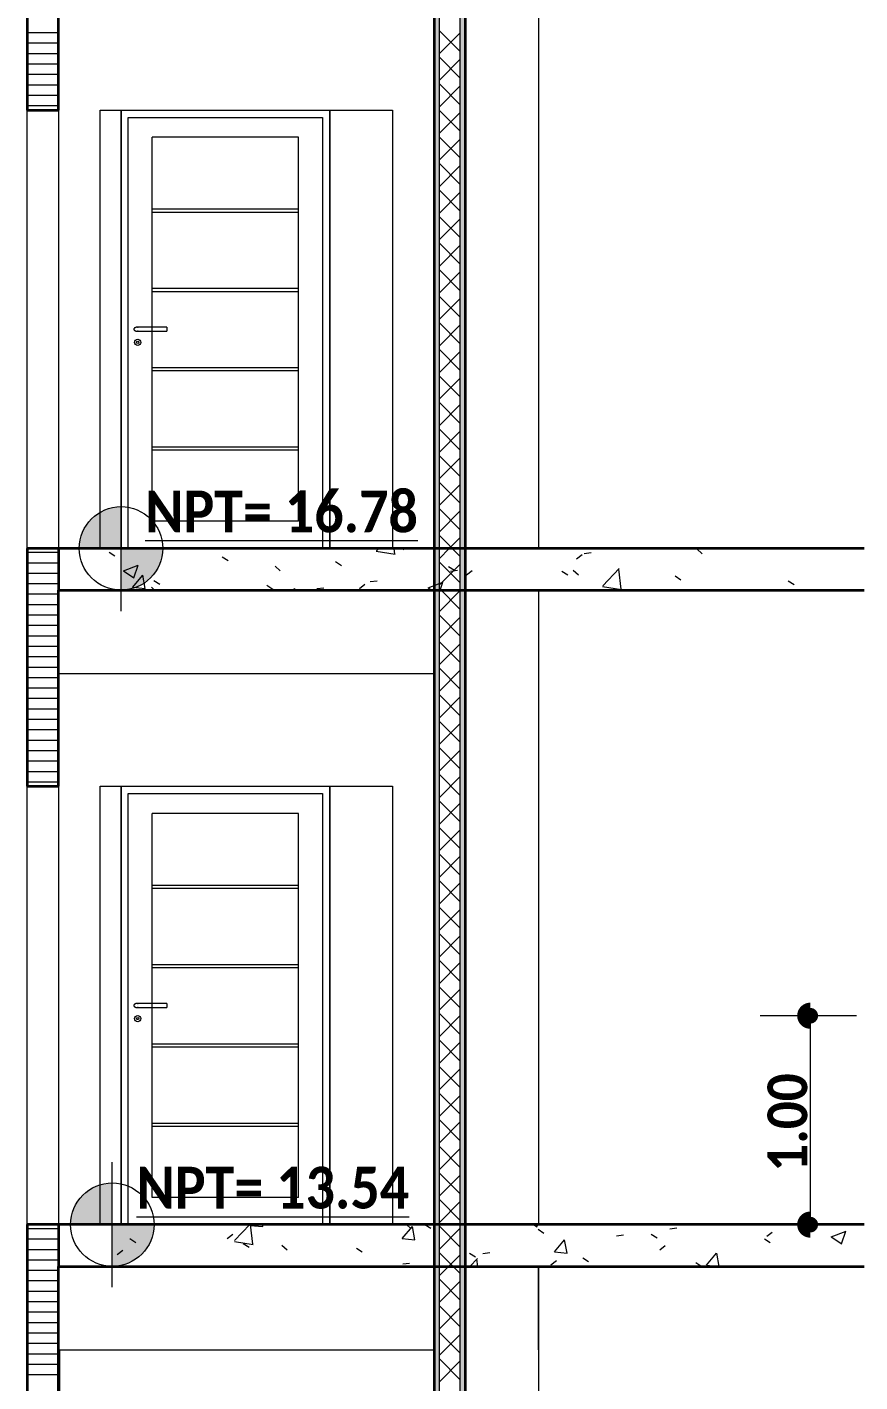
# Model space of a CAD drawing. Header units: metres. Extents: x -144 to 1000, y -717 to 29.
# Drawn here: x 342.61 to 346.58, y -635.69 to -629.24 of the extents above; entities that cross this region are included whole.
import ezdxf

# ---------------------------------------------------------------- set-up
doc = ezdxf.new("R2010")
doc.units = ezdxf.units.M
doc.layers.get('0').update_dxf_attribs({"color": 1})
for name, color, linetype, lineweight in [('A-ANNO-DIMS', 1, 'Continuous', 9), ('A-DOOR', 1, 'Continuous', 9), ('A-DOOR-FRAM', 1, 'Continuous', 9), ('A-FLOR', 2, 'Continuous', 9), ('A-FLOR-PATT', 8, 'Continuous', 50), ('A-WALL', 4, 'Continuous', 9), ('G-ANNO-DIMS', 1, 'Continuous', 9), ('S-BEAM', 1, 'Continuous', 9), ('S-COLS', 7, 'Continuous', 9)]:
    doc.layers.add(name, color=color, linetype=linetype, lineweight=lineweight)
doc.layers.add('A-WALL-PATT', color=7, linetype='Continuous', lineweight=35, true_color=0x9c9c9c)
doc.styles.add('Calibri_B', font='calibrib.ttf', dxfattribs={"height": 0.1650000000000001})
doc.styles.add('Calibri_B_1', font='calibrib.ttf', dxfattribs={"height": 0.135})

msp = doc.modelspace()

# ---------------------------------------------------------------- hatches: boundary and pattern name
at = {"layer": 'A-WALL-PATT', "true_color": 0x747474}
for points in [[(344.550027697949, -631.723504184102), (344.5748855986146, -631.723504184102), (344.5748855986146, -628.5019202578158), (344.550027697949, -628.5019202578158), (344.550027697949, -630.9862886104572)], [(344.550027697949, -634.9450881103955), (344.5748855986146, -634.9450881103955), (344.5748855986146, -631.723504184102), (344.550027697949, -631.723504184102), (344.550027697949, -634.3049821756474)], [(344.550027697949, -638.1666720366891), (344.5748855986146, -638.1666720366891), (344.5748855986146, -634.9450881103955), (344.550027697949, -634.9450881103955), (344.550027697949, -637.623675740823)]]:
    msp.add_hatch(color=8, dxfattribs=at).paths.add_polyline_path(points)
at = {"layer": 'A-WALL-PATT', "lineweight": 5, "true_color": 0x747474}
for points in [[(344.6743172012773, -631.723504184102), (344.699175101943, -631.723504184102), (344.699175101943, -628.5019202578158), (344.6743172012773, -628.5019202578158), (344.6743172012773, -630.9862886104572)], [(344.6743172012773, -634.9450881103955), (344.699175101943, -634.9450881103955), (344.699175101943, -631.723504184102), (344.6743172012773, -631.723504184102), (344.6743172012773, -634.3049821756474)], [(344.6743172012773, -638.1666720366891), (344.699175101943, -638.1666720366891), (344.699175101943, -634.9450881103955), (344.6743172012773, -634.9450881103955), (344.6743172012773, -637.623675740823)]]:
    msp.add_hatch(color=8, dxfattribs=at).paths.add_polyline_path(points)
at = {"layer": 'G-ANNO-DIMS'}
h = msp.add_hatch(color=256, dxfattribs=at)
edge = h.paths.add_edge_path()
edge.add_line((343.0581619998682, -631.723504184102), (342.8592987945417, -631.723504184102))
edge.add_arc((343.0581619998682, -631.723504184102), 0.1988632053264631, 90.00000000000023, 180.0000000000002, ccw=False)
edge.add_line((343.0581619998682, -631.524640978784), (343.0581619998682, -631.7235041841104))
h = msp.add_hatch(color=256, dxfattribs=at)
edge = h.paths.add_edge_path()
edge.add_line((343.0581619998682, -631.723504184102), (343.2570252051946, -631.723504184102))
edge.add_arc((343.0581619998682, -631.723504184102), 0.1988632053264632, 269.9999999999993, 359.9999999999998, ccw=False)
edge.add_line((343.0581619998682, -631.9223673894346), (343.0581619998682, -631.7235041841082))
h = msp.add_hatch(color=256, dxfattribs=at)
edge = h.paths.add_edge_path()
edge.add_line((343.0167026671459, -634.9450881103955), (342.8178394618194, -634.9450881103955))
edge.add_arc((343.0167026671459, -634.9450881103955), 0.1988632053264631, 90.00000000000023, 180.0000000000002, ccw=False)
edge.add_line((343.0167026671459, -634.7462249050702), (343.0167026671459, -634.9450881103967))
h = msp.add_hatch(color=256, dxfattribs=at)
edge = h.paths.add_edge_path()
edge.add_line((343.0167026671459, -634.9450881103955), (343.2155658724723, -634.9450881103955))
edge.add_arc((343.0167026671459, -634.9450881103955), 0.1988632053264632, 269.9999999999993, 359.9999999999998, ccw=False)
edge.add_line((343.0167026671459, -635.1439513157209), (343.0167026671459, -634.9450881103944))

# ---------------------------------------------------------------- linework, layer by layer
at = {"linetype": 'ByBlock'}
msp.add_lwpolyline([(346.3419805306746, -633.9375435579611, 0.09943199999999999, 0.09943199999999999, 0.9999999999999999), (346.3419805306746, -633.9624014586268, 0, 0, 0)], format="xyseb", dxfattribs=at)
at = {"linetype": 'ByBlock', "const_width": 0.09943160266323191}
msp.add_lwpolyline([(346.3419805306746, -634.9326591600664, 1), (346.3419805306746, -634.957517060732, 1)], format="xyb", dxfattribs=at)
at = {"layer": 'A-ANNO-DIMS'}
for p, q in [((346.5616746567591, -633.9499725082903), (346.1033446842828, -633.9499725082903)), ((346.3419805306746, -633.9499725082903), (346.3419805306746, -634.9450881103955)), ((346.5616746567591, -634.9450881103955), (346.1033446842828, -634.9450881103955))]:
    msp.add_line(p, q, dxfattribs=at)
at = {"layer": 'A-DOOR'}
for p, q in [((343.9033306225081, -629.7647016116359), (343.2073094038694, -629.7647016116359)), ((343.2073094038694, -631.5942431006449), (343.2073094038694, -629.7647016116359)), ((343.9033306225081, -631.5942431006449), (343.9033306225081, -629.7647016116359)), ((343.9033306225081, -630.1077406408338), (343.2073094038694, -630.1077406408338)), ((343.9033306225081, -630.1226553812273), (343.2073094038694, -630.1226553812273)), ((343.9033306225081, -630.4855807309475), (343.2073094038694, -630.4855807309475)), ((343.9033306225081, -630.5004954713484), (343.2073094038694, -630.5004954713484)), ((343.136010019696, -630.669571611649), (343.1394045443137, -630.669571611649)), ((343.1394045443137, -630.6893731006392), (343.136010019696, -630.6893731006392)), ((343.2769115257304, -630.6695291958792), (343.1377072820012, -630.6695291958792)), ((343.1377072820012, -630.6894155164089), (343.2769115257304, -630.6894155164089)), ((343.2769115257304, -630.669571611649), (343.2769115257304, -630.6893731006392)), ((343.9033306225081, -630.8634208210685), (343.2073094038694, -630.8634208210685)), ((343.9033306225081, -630.8783355614694), (343.2073094038694, -630.8783355614694)), ((343.9033306225081, -631.2412609111896), (343.2073094038694, -631.2412609111896)), ((343.9033306225081, -631.2561756515904), (343.2073094038694, -631.2561756515904)), ((343.9033306225081, -631.5942431006449), (343.2073094038694, -631.5942431006449)), ((343.9033306225081, -632.9862855379295), (343.2073094038694, -632.9862855379295)), ((343.2073094038694, -634.8158270269385), (343.2073094038694, -632.9862855379295)), ((343.9033306225081, -634.8158270269385), (343.9033306225081, -632.9862855379295)), ((343.9033306225081, -633.32932456712), (343.2073094038694, -633.32932456712)), ((343.9033306225081, -633.3442393075136), (343.2073094038694, -633.3442393075136)), ((343.9033306225081, -633.7071646572338), (343.2073094038694, -633.7071646572338)), ((343.9033306225081, -633.7220793976346), (343.2073094038694, -633.7220793976346)), ((343.136010019696, -633.8911555379352), (343.1394045443137, -633.8911555379352)), ((343.1394045443137, -633.9109570269254), (343.136010019696, -633.9109570269254)), ((343.2769115257304, -633.8911131221655), (343.1377072820012, -633.8911131221655)), ((343.1377072820012, -633.9109994427024), (343.2769115257304, -633.9109994427024)), ((343.2769115257304, -633.8911555379352), (343.2769115257304, -633.9109570269254)), ((343.9033306225081, -634.0850047473548), (343.2073094038694, -634.0850047473548)), ((343.9033306225081, -634.0999194877556), (343.2073094038694, -634.0999194877556)), ((343.9033306225081, -634.4628448374758), (343.2073094038694, -634.4628448374758)), ((343.9033306225081, -634.477759577884), (343.2073094038694, -634.477759577884)), ((343.9033306225081, -634.8158270269385), (343.2073094038694, -634.8158270269385))]:
    msp.add_line(p, q, dxfattribs=at)
for centre, radius in [((343.1377072820012, -630.7420217052756), 0.01491474039948447), ((343.1377072820012, -630.7420217052756), 0.004971580133161489), ((343.1377072820012, -633.9636056315619), 0.01491474039948447), ((343.1377072820012, -633.9636056315619), 0.004971580133161489)]:
    msp.add_circle(centre, radius, dxfattribs=at)
for points in [[(343.1394045443137, -630.669571611649), (343.1382762654155, -630.6695150978965), (343.1360003317729, -630.6695150978965), (343.13264455884, -630.6698541803823), (343.1294611927276, -630.6705207983148), (343.1265586304851, -630.6714922508152), (343.1240357475815, -630.6727354561779), (343.1219783376853, -630.6742080787997), (343.1204569115123, -630.6758599692882), (343.1195216071771, -630.6776348782266), (343.1193142131649, -630.6788598589017), (343.1193124355102, -630.6794723561441)], [(343.1193124355102, -630.6794723561441), (343.1193142131649, -630.6800848533865), (343.1195216071771, -630.6813098340615), (343.1204569115123, -630.6830847429999), (343.1219783376853, -630.6847366334885), (343.1240357475815, -630.6862092561103), (343.1265586304851, -630.687452461473), (343.1294611927276, -630.6884239139733), (343.13264455884, -630.6890905318985), (343.1360003317729, -630.6894296143917), (343.1382762654155, -630.6894296143917), (343.1394045443137, -630.6893731006392)], [(343.1394045443137, -633.8911555379352), (343.1382762654155, -633.8910990241827), (343.1360003317729, -633.8910990241827), (343.13264455884, -633.8914381066759), (343.1294611927276, -633.892104724601), (343.1265586304851, -633.8930761771014), (343.1240357475815, -633.8943193824714), (343.1219783376853, -633.8957920050932), (343.1204569115123, -633.8974438955745), (343.1195216071771, -633.8992188045129), (343.1193142131649, -633.9004437851879), (343.1193124355102, -633.9010562824303)], [(343.1193124355102, -633.9010562824303), (343.1193142131649, -633.9016687796727), (343.1195216071771, -633.9028937603478), (343.1204569115123, -633.9046686692861), (343.1219783376853, -633.9063205597747), (343.1240357475815, -633.9077931823965), (343.1265586304851, -633.9090363877592), (343.1294611927276, -633.9100078402669), (343.13264455884, -633.910674458192), (343.1360003317729, -633.9110135406779), (343.1382762654155, -633.9110135406779), (343.1394045443137, -633.9109570269254)]]:
    msp.add_open_spline(points, degree=3, dxfattribs=at)
at = {"layer": 'A-DOOR-FRAM', "lineweight": 5}
for p, q in [((343.0581619998682, -629.6354405281788), (343.0581619998682, -631.723504184102)), ((343.0929630608059, -631.723504184102), (343.0929630608059, -629.6702415891093)), ((343.0929630608059, -629.6702415891093), (344.0176769655716, -629.6702415891093)), ((344.0176769655716, -629.6702415891093), (344.0176769655716, -631.723504184102)), ((344.0524780265021, -631.723504184102), (344.0524780265021, -629.6354405281788)), ((343.0581619998682, -632.8570244544724), (343.0581619998682, -634.9450881103955)), ((343.0929630608059, -634.9450881103955), (343.0929630608059, -632.8918255153956)), ((343.0929630608059, -632.8918255153956), (344.0176769655716, -632.8918255153956)), ((344.0176769655716, -632.8918255153956), (344.0176769655716, -634.9450881103955)), ((344.0524780265021, -634.9450881103955), (344.0524780265021, -632.8570244544724))]:
    msp.add_line(p, q, dxfattribs=at)
at = {"layer": 'A-FLOR', "lineweight": 35}
for p, q in [((346.5986610699745, -631.7235041841093), (342.7598671918802, -631.7235041841093)), ((342.7598671918802, -631.7235041841093), (342.7598671918802, -631.9223673894346)), ((342.7598671918802, -631.9223673894346), (346.5986610699745, -631.9223673894346)), ((346.5986610699745, -634.9450881103955), (342.7598671918802, -634.9450881103955)), ((342.7598671918802, -634.9450881103955), (342.7598671918802, -635.1439513157281)), ((342.7598671918802, -635.1439513157281), (346.5986610699745, -635.1439513157281))]:
    msp.add_line(p, q, dxfattribs=at)
at = {"layer": 'A-FLOR-PATT', "color": 8, "lineweight": 5, "true_color": 0x828282}
for p, q in [((343.0013064518478, -631.7408736983023), (343.0294246304236, -631.7587869536699)), ((343.1627724907428, -631.7244135642366), (343.1639576180003, -631.7235041841093)), ((344.2743880085525, -631.7374020607938), (344.3642340996646, -631.7513366627215)), ((344.2751804568813, -631.7347279572757), (344.2859496865765, -631.7235041841093)), ((344.3632441130665, -631.7505098855952), (344.360102250195, -631.7235041841093)), ((344.3999992809311, -631.7235041841093), (344.4061666839605, -631.72915556777)), ((345.2650825808212, -631.7476720451348), (345.2981367738664, -631.7433203780645)), ((345.8019474042865, -631.726197039771), (345.8265278004017, -631.7487208229984)), ((343.0697131508402, -631.8300634864688), (343.1404476281293, -631.8029110645991)), ((343.1194006154162, -631.8638274067387), (343.1398846824502, -631.8027805350619)), ((343.5405868491996, -631.7636645884165), (343.5687050277827, -631.7815778437769)), ((343.7924383391853, -631.8077551101348), (343.8170187352932, -631.8302788933622)), ((344.0798672465514, -631.7864554785235), (344.1079854251345, -631.8043687338838)), ((344.6191476439033, -631.8092463686305), (344.6472658224791, -631.8271596239908)), ((345.2288358328713, -631.7734435991267), (345.2552857702156, -631.7531478483768)), ((343.0697188231477, -631.8300188928813), (343.1199696961901, -631.8639135347228)), ((343.1129925260591, -631.9090305536345), (343.1616945385374, -631.850989755291)), ((343.173615409765, -631.9149810918432), (343.1619350678063, -631.85165742206)), ((343.2143102501993, -631.8765720836716), (343.2424284287752, -631.8944853390319)), ((344.2450654754555, -631.8819598446396), (344.2781196685007, -631.8776081775693)), ((344.6276680063945, -631.8315892658545), (344.6607221994398, -631.8272375987842)), ((344.7041390056309, -631.8491823959382), (344.7305889429751, -631.828886645181)), ((345.1584280412551, -631.8320372587375), (345.1865462198309, -631.8499505141051)), ((345.2127994556265, -631.8273203653632), (345.2373798517344, -631.8498441485906)), ((345.3533314357462, -631.9019465975114), (345.4320166337691, -631.819940285143)), ((345.4418265499314, -631.9181262191094), (345.4306647331084, -631.8221854649062)), ((345.6977084386069, -631.8548281488518), (345.72582661719, -631.8727414042048)), ((346.2369888359588, -631.8776190389588), (346.2651070145419, -631.8955322943191)), ((343.112982466502, -631.9090095425679), (343.1733653188037, -631.9142923576189)), ((343.2032903905181, -631.908878435727), (343.2180110003735, -631.9223673894346)), ((343.7535906475512, -631.8993629737859), (343.781708826127, -631.9172762291389)), ((343.8795945752115, -631.9223673894346), (343.886290050146, -631.9143880331292)), ((343.8878769020646, -631.9223673894346), (343.8865279482468, -631.915054186921)), ((343.9918701595723, -631.915293640345), (344.0249243526175, -631.910941973282)), ((344.1938701340821, -631.9138502329704), (344.2203200714264, -631.8935544822132)), ((344.292871044903, -631.9221538638928), (344.2932062128727, -631.9223673894346)), ((344.5215362974975, -631.9109746820366), (344.5922707747939, -631.8838222601669)), ((344.521542971959, -631.9109286488354), (344.5385016023044, -631.9223673894346)), ((344.5787322637168, -631.9223673894346), (344.5917091896388, -631.8836933931932)), ((345.3526983129248, -631.9046416664539), (345.4425444040442, -631.9185762683817)), ((343.5994348542715, -635.0207467638218), (343.6720294626045, -634.9450881103955)), ((343.6736569274415, -634.9485319758867), (343.7340397797359, -634.9538147909304)), ((343.6736779734836, -634.9485819852023), (343.6766096825502, -634.9450881103955)), ((343.6866456497935, -635.0381236667351), (343.6758218258017, -634.9450881103955)), ((343.7342718240523, -634.9545172415353), (343.732532577478, -634.9450881103955)), ((344.3982734850922, -635.0119802630331), (344.4469754975705, -634.9539394647043)), ((344.4182177388918, -634.9450881103955), (344.4389507583671, -634.9640864224828)), ((344.4588647045, -635.017914006389), (344.447184362534, -634.9545903366059)), ((344.5063745394925, -634.9450881103955), (344.5338029209358, -634.9625619165133)), ((345.024257853938, -634.9450881103955), (345.0404052099964, -634.9559796395813)), ((345.0398144121989, -634.9559029633863), (345.0434432987802, -634.9450881103955)), ((345.0449651397046, -634.96743955126), (345.0730833182877, -634.9853528066276)), ((345.673729839187, -634.965008272881), (345.7067840322322, -634.9606566058108)), ((346.4419653573912, -635.003074354933), (346.5126998346802, -634.9759219330633)), ((346.4916389193802, -635.0368158215249), (346.5121229864142, -634.9757689498481)), ((343.1008473486488, -635.0119743761941), (343.1289655272246, -635.0298876315617)), ((343.5647374415255, -635.0116026408766), (343.5911873788625, -634.9913068901267)), ((343.5981277324515, -635.0254369276852), (343.6879738235709, -635.0393715296129)), ((343.6401277460006, -635.0347652663083), (343.6682459245765, -635.0526785216614)), ((343.825222413592, -635.0426859648403), (343.8498028097072, -635.065209748075)), ((344.3982511550037, -635.0119257564554), (344.4586340073054, -635.0172085714992)), ((345.1228689966936, -635.0753785408713), (345.1715710091719, -635.0173377425278)), ((345.1834575849405, -635.08131077125), (345.1717772429745, -635.0179871014668)), ((345.4196472947422, -634.9984588744453), (345.4527014877874, -634.9941072073823)), ((345.5842455370564, -634.9902304413743), (345.6123637156322, -635.0081436967273)), ((346.1235259344155, -635.0130213314812), (346.1516441129841, -635.0309345868416)), ((346.1349403377806, -635.000668029407), (346.1613902751176, -634.9803722786571)), ((346.4419784857653, -635.0029947536939), (346.4922293588004, -635.0368893955354)), ((343.0399222876929, -635.0874322328716), (343.0663722250372, -635.0671364821144)), ((344.1794081433525, -635.0575561564153), (344.2075263219356, -635.0754694117757)), ((344.7186885407043, -635.0803470465223), (344.7468067192801, -635.0982603018826)), ((344.7198174267303, -635.1439513157281), (344.7562710311593, -635.1059590916891)), ((344.7828242060257, -635.0822982245998), (344.8158783990709, -635.0779465575295)), ((345.1228453825804, -635.0753195370241), (345.1832282348748, -635.0806023520679)), ((345.2579689380561, -635.1031379366293), (345.286087116632, -635.1210511919896)), ((345.6246714662245, -635.0653358664392), (345.6511214035688, -635.0450401156893)), ((345.8474645082949, -635.1387768187094), (345.8961665207732, -635.080736020366)), ((345.9079109770589, -635.1439513157281), (345.8963701234222, -635.0813838663278)), ((342.7598671918802, -635.1400716405376), (342.7602398138458, -635.1399286043641)), ((343.2360744649247, -635.1438092904398), (343.2362294583343, -635.1439513157281)), ((344.4002216750866, -635.1326688033848), (344.4332758681319, -635.1283171363145)), ((344.7580395463572, -635.1439513157281), (344.7540662698427, -635.1097992460388)), ((345.1059856298214, -635.1364622677618), (345.1324355671657, -635.1161665170118)), ((345.797249335408, -635.1259288267436), (345.8253675139838, -635.1438420820966)), ((345.8474396101499, -635.1387133175856), (345.9073102027885, -635.1439513157281))]:
    msp.add_line(p, q, dxfattribs=at)
at = {"layer": 'A-WALL', "lineweight": 35}
for p, q in [((344.550027697949, -602.9281120528292), (344.550027697949, -638.1666720366891)), ((344.699175101943, -638.1666720366891), (344.699175101943, -602.9281120528292)), ((342.6107197878862, -628.5019202578158), (342.6107197878862, -629.6354405281788)), ((342.7598671918802, -629.6354405281788), (342.7598671918802, -628.7007834631484)), ((342.6107197878862, -629.6354405281788), (342.7598671918802, -629.6354405281788)), ((342.6107197878862, -631.723504184102), (342.6107197878862, -632.8570244544724)), ((342.7598671918802, -631.723504184102), (342.6107197878862, -631.723504184102)), ((342.7598671918802, -632.8570244544724), (342.7598671918802, -631.9223673894346)), ((342.6107197878862, -632.8570244544724), (342.7598671918802, -632.8570244544724)), ((342.6107197878862, -634.9450881103955), (342.6107197878862, -636.0786083807586)), ((342.7598671918802, -634.9450881103955), (342.6107197878862, -634.9450881103955)), ((342.7598671918802, -636.0786083807586), (342.7598671918802, -635.1439513157281))]:
    msp.add_line(p, q, dxfattribs=at)
at = {"layer": 'A-WALL'}
for p, q in [((344.5748855986146, -638.1666720366891), (344.5748855986146, -602.9281120528292)), ((344.6743172012773, -638.1666720366891), (344.6743172012773, -602.9281120528292)), ((342.6107197878862, -631.723504184102), (342.6107197878862, -629.6354405281788)), ((342.7598671918802, -629.6354405281788), (342.7598671918802, -631.723504184102)), ((342.9589539108981, -631.723504184102), (342.9589539108981, -629.6354405281788)), ((342.9589539108981, -629.6354405281788), (344.3509963481827, -629.6354405281788)), ((343.0581619998682, -631.7235041841093), (343.0581619998682, -629.6354405281788)), ((344.0524780265021, -629.6354405281788), (344.0524780265021, -631.7235041841093)), ((344.3509963481827, -629.6354405281788), (344.3509963481827, -631.723504184102)), ((342.6107197878862, -634.9450881103955), (342.6107197878862, -632.8570244544724)), ((342.7598671918802, -632.8570244544724), (342.7598671918802, -634.9450881103955)), ((342.9589539108981, -634.9450881103955), (342.9589539108981, -632.8570244544724)), ((342.9589539108981, -632.8570244544724), (344.3509963481827, -632.8570244544724)), ((343.0581619998682, -634.9450881103955), (343.0581619998682, -632.8570244544724)), ((344.0524780265021, -632.8570244544724), (344.0524780265021, -634.9450881103955)), ((344.3509963481827, -632.8570244544724), (344.3509963481827, -634.9450881103955)), ((342.7652304301425, -635.5416777263788), (342.7652304301425, -638.1666720366891))]:
    msp.add_line(p, q, dxfattribs=at)
at = {"layer": 'A-WALL-PATT', "color": 8, "lineweight": 5, "true_color": 0x727272}
for p, q in [((342.7598671918802, -629.2675435983226), (342.6107197878862, -629.2675435983226)), ((342.7598671918802, -629.317259399654), (342.6107197878862, -629.317259399654)), ((342.7598671918802, -629.3669752009926), (342.6107197878862, -629.3669752009926)), ((342.7598671918802, -629.4166910023239), (342.6107197878862, -629.4166910023239)), ((342.7598671918802, -629.4664068036479), (342.6107197878862, -629.4664068036479)), ((342.7598671918802, -629.5161226049793), (342.6107197878862, -629.5161226049793)), ((342.7598671918802, -629.5658384063179), (342.6107197878862, -629.5658384063179)), ((342.7598671918802, -629.6155542076492), (342.6107197878862, -629.6155542076492)), ((342.7598671918802, -631.7433905046389), (342.6107197878862, -631.7433905046389)), ((342.7598671918802, -631.7931063059702), (342.6107197878862, -631.7931063059702)), ((342.7598671918802, -631.8428221073016), (342.6107197878862, -631.8428221073016)), ((342.7598671918802, -631.8925379086329), (342.6107197878862, -631.8925379086329)), ((342.7598671918802, -631.9422537099642), (342.6107197878862, -631.9422537099642)), ((342.7598671918802, -631.9919695112956), (342.6107197878862, -631.9919695112956)), ((342.7598671918802, -632.0416853126269), (342.6107197878862, -632.0416853126269)), ((342.7598671918802, -632.0914011139655), (342.6107197878862, -632.0914011139655)), ((342.7598671918802, -632.1411169152968), (342.6107197878862, -632.1411169152968)), ((342.7598671918802, -632.1908327166209), (342.6107197878862, -632.1908327166209)), ((342.7598671918802, -632.2405485179522), (342.6107197878862, -632.2405485179522)), ((342.7598671918802, -632.2902643192908), (342.6107197878862, -632.2902643192908)), ((342.7598671918802, -632.3399801206222), (342.6107197878862, -632.3399801206222)), ((342.7598671918802, -632.3896959219535), (342.6107197878862, -632.3896959219535)), ((342.7598671918802, -632.4394117232848), (342.6107197878862, -632.4394117232848)), ((342.7598671918802, -632.4891275246089), (342.6107197878862, -632.4891275246089)), ((342.7598671918802, -632.5388433259475), (342.6107197878862, -632.5388433259475)), ((342.7598671918802, -632.5885591272788), (342.6107197878862, -632.5885591272788)), ((342.7598671918802, -632.6382749286101), (342.6107197878862, -632.6382749286101)), ((342.7598671918802, -632.6879907299415), (342.6107197878862, -632.6879907299415)), ((342.7598671918802, -632.7377065312728), (342.6107197878862, -632.7377065312728)), ((342.7598671918802, -632.7874223326041), (342.6107197878862, -632.7874223326041)), ((342.7598671918802, -632.8371381339355), (342.6107197878862, -632.8371381339355)), ((342.7598671918802, -634.9649744309252), (342.6107197878862, -634.9649744309252)), ((342.7598671918802, -635.0146902322638), (342.6107197878862, -635.0146902322638)), ((342.7598671918802, -635.0644060335951), (342.6107197878862, -635.0644060335951)), ((342.7598671918802, -635.1141218349264), (342.6107197878862, -635.1141218349264)), ((342.7598671918802, -635.1638376362578), (342.6107197878862, -635.1638376362578)), ((342.7598671918802, -635.2135534375818), (342.6107197878862, -635.2135534375818)), ((342.7598671918802, -635.2632692389204), (342.6107197878862, -635.2632692389204)), ((342.7598671918802, -635.3129850402518), (342.6107197878862, -635.3129850402518)), ((342.7598671918802, -635.3627008415831), (342.6107197878862, -635.3627008415831)), ((342.7598671918802, -635.4124166429144), (342.6107197878862, -635.4124166429144)), ((342.7598671918802, -635.4621324442458), (342.6107197878862, -635.4621324442458)), ((342.7598671918802, -635.5118482455771), (342.6107197878862, -635.5118482455771)), ((342.7598671918802, -635.5615640469084), (342.6107197878862, -635.5615640469084)), ((342.7598671918802, -635.6112798482397), (342.6107197878862, -635.6112798482397)), ((342.7598671918802, -635.6609956495711), (342.6107197878862, -635.6609956495711))]:
    msp.add_line(p, q, dxfattribs=at)
at = {"layer": 'A-WALL-PATT', "color": 1, "lineweight": 5, "true_color": 0xff0000}
for p, q in [((344.6743172012773, -629.356852768801), (344.5748855986146, -629.257421166131)), ((344.5748855986146, -629.366418416507), (344.6743172012773, -629.2669868138444)), ((344.6743172012773, -629.4834085377122), (344.5748855986146, -629.3839769350423)), ((344.5748855986146, -629.4929741854182), (344.6743172012773, -629.3935425827628)), ((344.6743172012773, -629.6099643066234), (344.5748855986146, -629.5105327039607)), ((344.5748855986146, -629.6195299543294), (344.6743172012773, -629.520098351674)), ((344.6743172012773, -629.7365200755346), (344.5748855986146, -629.6370884728719)), ((344.5748855986146, -629.7460857232479), (344.6743172012773, -629.6466541205853)), ((344.6743172012773, -629.8630758444531), (344.5748855986146, -629.7636442417831)), ((344.5748855986146, -629.8726414921591), (344.6743172012773, -629.7732098894965)), ((344.6743172012773, -629.9896316133643), (344.5748855986146, -629.8902000107016)), ((344.5748855986146, -629.9991972610776), (344.6743172012773, -629.8997656584149)), ((344.6743172012773, -630.1161873822755), (344.5748855986146, -630.0167557796201)), ((344.5748855986146, -630.1257530299888), (344.6743172012773, -630.0263214273261)), ((344.6743172012773, -630.2427431511867), (344.5748855986146, -630.1433115485313)), ((344.5748855986146, -630.2523087989), (344.6743172012773, -630.1528771962373)), ((344.6743172012773, -630.3692989201052), (344.5748855986146, -630.2698673174425)), ((344.5748855986146, -630.3788645678185), (344.6743172012773, -630.2794329651485)), ((344.6743172012773, -630.4958546890164), (344.5748855986146, -630.3964230863537)), ((344.5748855986146, -630.5054203367297), (344.6743172012773, -630.405988734067)), ((344.6743172012773, -630.6224104579348), (344.5748855986146, -630.5229788552649)), ((344.5748855986146, -630.6319761056409), (344.6743172012773, -630.5325445029782)), ((344.6743172012773, -630.748966226846), (344.5748855986146, -630.6495346241834)), ((344.5748855986146, -630.7585318745521), (344.6743172012773, -630.6591002718894)), ((344.6743172012773, -630.8755219957573), (344.5748855986146, -630.7760903930946)), ((344.5748855986146, -630.8850876434706), (344.6743172012773, -630.7856560408006)), ((344.6743172012773, -631.0020777646757), (344.5748855986146, -630.9026461620058)), ((344.5748855986146, -631.0116434123818), (344.6743172012773, -630.9122118097191)), ((344.6743172012773, -631.1286335335869), (344.5748855986146, -631.029201930917)), ((344.5748855986146, -631.138199181293), (344.6743172012773, -631.0387675786303)), ((344.6743172012773, -631.2551893024981), (344.5748855986146, -631.1557576998355)), ((344.5748855986146, -631.2647549502042), (344.6743172012773, -631.1653233475488)), ((344.6743172012773, -631.3817450714093), (344.5748855986146, -631.2823134687467)), ((344.5748855986146, -631.3913107191227), (344.6743172012773, -631.29187911646)), ((344.6743172012773, -631.5083008403205), (344.5748855986146, -631.4088692376579)), ((344.5748855986146, -631.5178664880339), (344.6743172012773, -631.4184348853712)), ((344.6743172012773, -631.634856609239), (344.5748855986146, -631.5354250065764)), ((344.5748855986146, -631.6444222569451), (344.6743172012773, -631.5449906542897)), ((344.6743172012773, -631.7614123781502), (344.5748855986146, -631.6619807754876)), ((344.6223594403689, -631.723504184102), (344.6743172012773, -631.6715464232009)), ((344.5748855986146, -631.7709780258635), (344.6223594403689, -631.723504184102)), ((344.6743172012773, -631.8879681470614), (344.5748855986146, -631.788536544406)), ((344.5748855986146, -631.8975337947747), (344.6743172012773, -631.7981021921121)), ((344.6743172012773, -632.0145239159726), (344.5748855986146, -631.9150923133172)), ((344.5748855986146, -632.0240895636932), (344.6743172012773, -631.9246579610233)), ((344.6743172012773, -632.1410796848911), (344.5748855986146, -632.0416480822284)), ((344.5748855986146, -632.1506453326044), (344.6743172012773, -632.0512137299345)), ((344.6743172012773, -632.2676354538023), (344.5748855986146, -632.1682038511397)), ((344.5748855986146, -632.2772011015156), (344.6743172012773, -632.177769498853)), ((344.6743172012773, -632.3941912227208), (344.5748855986146, -632.2947596200581)), ((344.5748855986146, -632.4037568704268), (344.6743172012773, -632.3043252677642)), ((344.6743172012773, -632.520746991632), (344.5748855986146, -632.4213153889693)), ((344.5748855986146, -632.5303126393453), (344.6743172012773, -632.4308810366754)), ((344.6743172012773, -632.6473027605432), (344.5748855986146, -632.5478711578805)), ((344.5748855986146, -632.6568684082565), (344.6743172012773, -632.5574368055866)), ((344.6743172012773, -632.7738585294617), (344.5748855986146, -632.6744269267917)), ((344.5748855986146, -632.7834241771677), (344.6743172012773, -632.683992574505)), ((344.6743172012773, -632.9004142983729), (344.5748855986146, -632.8009826957102)), ((344.5748855986146, -632.9099799460789), (344.6743172012773, -632.8105483434163)), ((344.6743172012773, -633.0269700672841), (344.5748855986146, -632.9275384646214)), ((344.5748855986146, -633.0365357149901), (344.6743172012773, -632.9371041123347)), ((344.6743172012773, -633.1535258361953), (344.5748855986146, -633.0540942335326)), ((344.5748855986146, -633.1630914839086), (344.6743172012773, -633.0636598812459)), ((344.6743172012773, -633.2800816051138), (344.5748855986146, -633.1806500024438)), ((344.5748855986146, -633.2896472528198), (344.6743172012773, -633.1902156501571)), ((344.6743172012773, -633.406637374025), (344.5748855986146, -633.3072057713623)), ((344.5748855986146, -633.416203021731), (344.6743172012773, -633.3167714190756)), ((344.6743172012773, -633.5331931429362), (344.5748855986146, -633.4337615402735)), ((344.5748855986146, -633.5427587906495), (344.6743172012773, -633.4433271879868)), ((344.6743172012773, -633.6597489118474), (344.5748855986146, -633.560317309192)), ((344.5748855986146, -633.6693145595607), (344.6743172012773, -633.569882956898)), ((344.6743172012773, -633.7863046807586), (344.5748855986146, -633.6868730781032)), ((344.5748855986146, -633.7958703284792), (344.6743172012773, -633.6964387258092)), ((344.6743172012773, -633.912860449677), (344.5748855986146, -633.8134288470144)), ((344.5748855986146, -633.9224260973904), (344.6743172012773, -633.8229944947277)), ((344.6743172012773, -634.0394162185883), (344.5748855986146, -633.9399846159329)), ((344.5748855986146, -634.0489818663016), (344.6743172012773, -633.9495502636389)), ((344.6743172012773, -634.1659719875067), (344.5748855986146, -634.0665403848441)), ((344.5748855986146, -634.1755376352128), (344.6743172012773, -634.0761060325501)), ((344.6743172012773, -634.2925277564179), (344.5748855986146, -634.1930961537553)), ((344.5748855986146, -634.3020934041313), (344.6743172012773, -634.2026618014613)), ((344.6743172012773, -634.4190835253364), (344.5748855986146, -634.3196519226665)), ((344.5748855986146, -634.4286491730425), (344.6743172012773, -634.3292175703725)), ((344.6743172012773, -634.5456392942476), (344.5748855986146, -634.4462076915777)), ((344.5748855986146, -634.5552049419537), (344.6743172012773, -634.455773339291)), ((344.6743172012773, -634.6721950631588), (344.5748855986146, -634.5727634604962)), ((344.5748855986146, -634.6817607108649), (344.6743172012773, -634.5823291082022)), ((344.6743172012773, -634.79875083207), (344.5748855986146, -634.6993192294074)), ((344.5748855986146, -634.8083164797833), (344.6743172012773, -634.7088848771207)), ((344.6743172012773, -634.9253066009885), (344.5748855986146, -634.8258749983186)), ((344.5748855986146, -634.9348722486945), (344.6743172012773, -634.8354406460319)), ((344.6743172012773, -635.0518623698997), (344.5748855986146, -634.9524307672298)), ((344.5748855986146, -635.0614280176057), (344.6743172012773, -634.9619964149504)), ((344.6743172012773, -635.1784181388109), (344.5748855986146, -635.0789865361482)), ((344.5748855986146, -635.1879837865242), (344.6743172012773, -635.0885521838616)), ((344.6743172012773, -635.3049739077221), (344.5748855986146, -635.2055423050595)), ((344.5748855986146, -635.3145395554354), (344.6743172012773, -635.2151079527728)), ((344.6743172012773, -635.4315296766333), (344.5748855986146, -635.3320980739779)), ((344.5748855986146, -635.4410953243539), (344.6743172012773, -635.341663721684)), ((344.6743172012773, -635.5580854455518), (344.5748855986146, -635.4586538428891)), ((344.5748855986146, -635.5676510932651), (344.6743172012773, -635.4682194905952)), ((344.6743172012773, -635.684641214463), (344.5748855986146, -635.5852096118003)), ((344.5748855986146, -635.6942068621763), (344.6743172012773, -635.5947752595137))]:
    msp.add_line(p, q, dxfattribs=at)
at = {"layer": 'G-ANNO-DIMS'}
for p, q in [((343.0581619998682, -632.0217989920973), (343.0581619998682, -631.425209376114)), ((342.7598671918802, -631.723504184102), (344.45020443716, -631.723504184102)), ((343.0167026671459, -635.2433829183908), (343.0167026671459, -634.6467933024076)), ((342.7184078591506, -634.9450881103955), (344.4087451044304, -634.9450881103955))]:
    msp.add_line(p, q, dxfattribs=at)
for centre in [(343.0581619998682, -631.723504184102), (343.0167026671459, -634.9450881103955)]:
    msp.add_circle(centre, 0.1988632053264632, dxfattribs=at)
at = {"layer": 'S-BEAM'}
for p, q in [((342.7598671918802, -632.3200938000853), (344.550027697949, -632.3200938000853)), ((345.0479565136027, -635.5416777263788), (345.0479565136027, -635.1439513157281)), ((342.7598671918802, -635.5416777263788), (344.550027697949, -635.5416777263788))]:
    msp.add_line(p, q, dxfattribs=at)
at = {"layer": 'S-COLS'}
for p, q in [((345.0469621975697, -628.7007834631484), (345.0469621975697, -631.7235041841093)), ((345.0469621975697, -631.9223673894346), (345.0469621975697, -634.9450881103955)), ((345.0469621975697, -635.1439513157281), (345.0469621975697, -638.1666720366964))]:
    msp.add_line(p, q, dxfattribs=at)

# ---------------------------------------------------------------- texts
at = {"layer": 'A-ANNO-DIMS', "style": 'Calibri_B', "width": 0.9}
msp.add_text('1.00', height=0.1889200450601406, rotation=90, dxfattribs=at).set_placement((346.3274596923927, -634.6929592463464))
at = {"layer": 'G-ANNO-DIMS', "style": 'Calibri_B_1', "width": 0.9}
for s, p in [('%%UNPT= 16.78', (343.1739860885189, -631.6467398295615)), ('%%UNPT= 13.54', (343.1325267557893, -634.868323755855))]:
    msp.add_text(s, height=0.1988632053264638, dxfattribs=at).set_placement(p)

doc.saveas('drawing.dxf')
